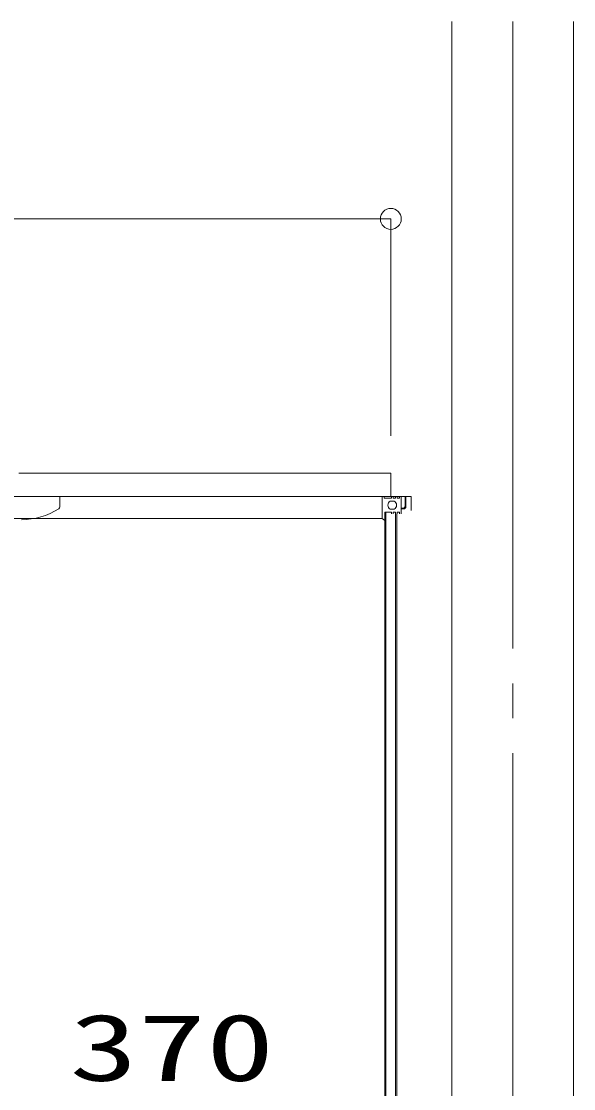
# Model space of a CAD drawing. Units: millimetres on the paper. Extents: x -305 to 305, y -152 to 152.
# Drawn here: x -205.2 to -189.34, y -40.65 to -10.02 of the extents above; entities that cross this region are included whole.
import ezdxf
from ezdxf.enums import TextEntityAlignment as Align

# ---------------------------------------------------------------- set-up
doc = ezdxf.new("R2010")
doc.units = ezdxf.units.MM
doc.linetypes.add('LONG_CHAIN', pattern=[21, 18, -1, 1, -1])
doc.layers.add('0-0_0', color=7, linetype='Continuous', lineweight=9)
doc.layers.add('0-1_VIEW0001', color=7, linetype='Continuous', lineweight=9)
doc.styles.add('ＭＳ ゴシック', font='')
doc.styles.get('ＭＳ ゴシック').set_extended_font_data('MS Gothic')

# ---------------------------------------------------------------- blocks, each defined once
blk = doc.blocks.new('_ORIGIN')
at = {"layer": '0-0_0'}
blk.add_line((0, 0), (-1, 0), dxfattribs=at)
blk.add_circle((0, 0), 0.5, dxfattribs=at)

msp = doc.modelspace()

# ---------------------------------------------------------------- linework, layer by layer
at = {"layer": '0-0_0'}
for p, q in [((-247.325, -15.687), (-195.191, -15.687)), ((-194.591, -21.914), (-194.591, -15.687))]:
    msp.add_line(p, q, dxfattribs=at)
at = {"layer": '0-1_VIEW0001'}
for p, q in [((-192.841, -10.018), (-192.841, -95.518)), ((-189.341, -10.018), (-189.341, -95.518)), ((-194.591, -22.985), (-205.268, -22.985)), ((-194.591, -22.985), (-194.591, -23.651)), ((-194.008, -23.651), (-221.391, -23.651)), ((-200.758, -23.651), (-215.425, -23.651)), ((-204.091, -23.948), (-204.091, -23.651)), ((-194.842, -23.651), (-194.842, -24.285)), ((-194.842, -23.651), (-194.842, -24.285)), ((-194.778, -23.651), (-194.778, -23.701)), ((-194.575, -23.701), (-194.778, -23.701)), ((-194.492, -23.785), (-194.608, -23.785)), ((-194.181, -23.651), (-194.591, -23.651)), ((-194.575, -23.701), (-194.575, -23.651)), ((-194.525, -23.701), (-194.525, -23.651)), ((-194.458, -23.701), (-194.525, -23.701)), ((-194.458, -23.701), (-194.458, -23.651)), ((-194.408, -23.701), (-194.408, -23.651)), ((-194.342, -23.701), (-194.408, -23.701)), ((-194.342, -23.701), (-194.342, -23.651)), ((-194.292, -24.151), (-194.292, -23.651)), ((-194.181, -23.651), (-194.181, -23.941)), ((-194.181, -23.651), (-194.158, -23.651)), ((-194.158, -23.651), (-194.158, -23.941)), ((-194.008, -23.651), (-194.008, -24.051)), ((-194.758, -24.101), (-194.758, -75.918)), ((-194.575, -24.101), (-194.758, -24.101)), ((-194.735, -24.101), (-194.735, -75.851)), ((-194.492, -24.018), (-194.608, -24.018)), ((-194.575, -24.151), (-194.575, -24.101)), ((-194.525, -24.151), (-194.525, -24.101)), ((-194.458, -24.101), (-194.525, -24.101)), ((-194.458, -24.151), (-194.458, -24.101)), ((-194.458, -24.151), (-194.458, -74.818)), ((-194.418, -24.151), (-194.418, -74.651)), ((-194.408, -24.151), (-194.408, -24.101)), ((-194.342, -24.101), (-194.408, -24.101)), ((-194.342, -24.101), (-194.342, -24.151)), ((-194.292, -23.985), (-194.225, -23.985)), ((-194.292, -24.008), (-194.225, -24.008)), ((-194.292, -24.151), (-194.292, -24.101)), ((-248.008, -24.285), (-194.842, -24.285))]:
    msp.add_line(p, q, dxfattribs=at)
at = {"layer": '0-1_VIEW0001', "linetype": 'LONG_CHAIN'}
msp.add_line((-191.091, -10.018), (-191.091, -105.851), dxfattribs=at)
at = {"layer": '0-1_VIEW0001'}
msp.add_lwpolyline([(-194.758, -24.101), (-194.758, -24.337), (-194.842, -24.285)], dxfattribs=at)
for centre, radius, start, end in [((-194.54, -23.901), 0.135, 120.5101, 239.4897), ((-194.56, -23.901), 0.135, 300.5102, 59.4898), ((-205.197, -22.318), 2, 270, 302.5033), ((-204.158, -23.948), 0.0667, 302.5033, 359.9998), ((-194.225, -23.941), 0.0433, 270, 0), ((-194.225, -23.941), 0.0667, 270, 0)]:
    msp.add_arc(centre, radius, start, end, dxfattribs=at)

# ---------------------------------------------------------------- block references
at = {"layer": '0-0_0', "xscale": 0.6, "yscale": 0.6}
msp.add_blockref('_ORIGIN', (-194.591, -15.687), dxfattribs=at)

# ---------------------------------------------------------------- texts
at = {"layer": '0-1_VIEW0001', "style": 'ＭＳ ゴシック', "width": 1.5}
msp.add_text('370', height=1.921, dxfattribs=at).set_placement((-203.815, -40.998), align=Align.BOTTOM_LEFT)

doc.saveas('drawing.dxf')
